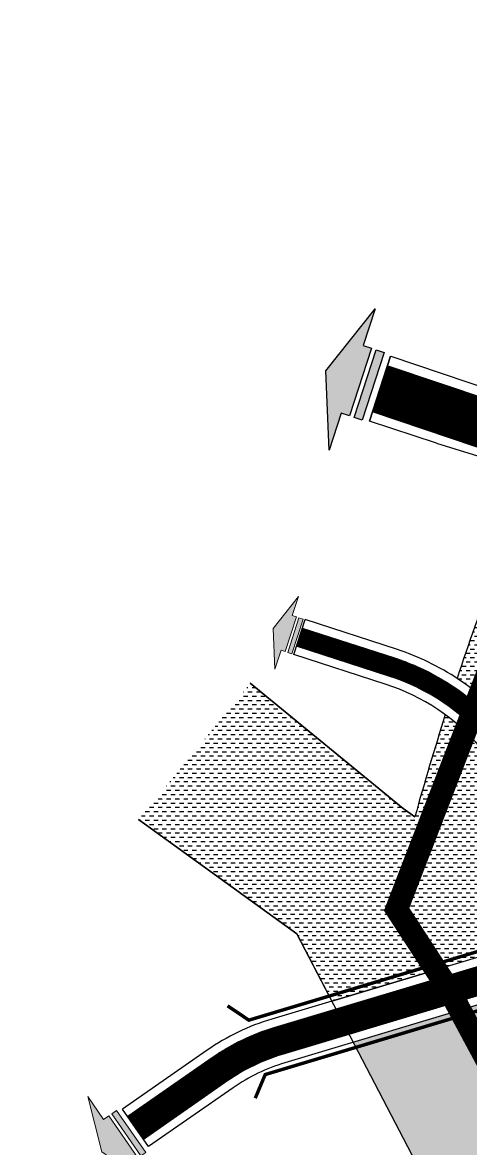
# Model space of a CAD drawing. Header units: metres. Extents: x 0 to 605536, y 0 to 1204694.
# Drawn here: x 599695 to 599891.3, y 1184447.3 to 1184940.8 of the extents above; entities that cross this region are included whole.
import ezdxf

# ---------------------------------------------------------------- set-up
doc = ezdxf.new("R2010")
doc.units = ezdxf.units.M
doc.header["$LTSCALE"] = 10
doc.header["$MEASUREMENT"] = 0
for name, pattern in [('CENTER2', [1.125, 0.75, -0.125, 0.125, -0.125]), ('DASHED', [0.75, 0.5, -0.25]), ('HIDDEN2', [0.1875, 0.125, -0.0625])]:
    doc.linetypes.add(name, pattern=pattern)
doc.layers.get('0').update_dxf_attribs({"lineweight": 0})
for name, color, linetype in [('DAT CAY XANH BV SONG RACH', 91, 'Continuous'), ('KICH THUOC', 7, 'Continuous'), ('LE DUONG', 6, 'Continuous'), ('MAT NUOC', 4, 'Continuous'), ('RANH QUY HOACH', 7, 'Continuous'), ('TIMDUONG', 252, 'HIDDEN2'), ('VIENSONG', 7, 'Continuous')]:
    doc.layers.add(name, color=color, linetype=linetype)
doc.layers.add('H- DUONG', color=8, linetype='Continuous', lineweight=5)
doc.layers.add('LONG DUONG', color=3, linetype='Continuous', lineweight=35)

# ---------------------------------------------------------------- blocks, each defined once
blk = doc.blocks.new('MUITEN')
h = blk.add_hatch(color=256)
h.paths.add_polyline_path([(445713.82, 1107969.48), (445704.37, 1107987.16), (445705.68, 1107977.46), (445703.53, 1107977.16), (445705.95, 1107959.33), (445708.11, 1107959.62), (445709.43, 1107949.91)])
h.paths.add_polyline_path([(445702.25, 1107976.99), (445700.17, 1107976.7), (445702.59, 1107958.87), (445704.67, 1107959.15)])
at = {"ltscale": 0.1}
for p, q in [((445705.68, 1107977.46), (445704.37, 1107987.16)), ((445704.37, 1107987.16), (445713.82, 1107969.48)), ((445700.17, 1107976.7), (445702.25, 1107976.99)), ((445702.59, 1107958.87), (445700.17, 1107976.7)), ((445702.25, 1107976.99), (445704.67, 1107959.15)), ((445703.53, 1107977.16), (445705.68, 1107977.46)), ((445705.95, 1107959.33), (445703.53, 1107977.16)), ((445713.82, 1107969.48), (445709.43, 1107949.91)), ((445708.11, 1107959.62), (445705.95, 1107959.33)), ((445709.43, 1107949.91), (445708.11, 1107959.62)), ((445704.67, 1107959.15), (445702.59, 1107958.87))]:
    blk.add_line(p, q, dxfattribs=at)

msp = doc.modelspace()

# ---------------------------------------------------------------- hatches: boundary and pattern name
at = {"layer": 'DAT CAY XANH BV SONG RACH'}
h = msp.add_hatch(dxfattribs=at)
h.set_pattern_fill('HEX', color=256, scale=15, angle=2.1523138, style=0)
edge = h.paths.add_edge_path()
edge.add_arc((600024.89, 1184484.38), 66, 193.7259, 193.87, ccw=False)
edge.add_line((599960.77, 1184468.72), (599948.4, 1184519.11))
edge.add_line((599948.4, 1184519.11), (599927.04, 1184512.7))
edge.add_line((599927.04, 1184512.7), (599948.63, 1184447.3))
edge.add_line((599948.63, 1184447.3), (599950.27, 1184404.49))
edge.add_line((599950.27, 1184404.49), (599943.44, 1184371.87))
edge.add_line((599943.44, 1184371.87), (599912.34, 1184318.5))
edge.add_line((599912.34, 1184318.5), (599878.05, 1184287.77))
edge.add_line((599878.05, 1184287.77), (599863.45, 1184270.45))
edge.add_line((599863.45, 1184270.45), (599843.23, 1184257.36))
edge.add_line((599843.23, 1184257.36), (599865.78, 1184255.14))
edge.add_line((599865.78, 1184255.14), (599898.64, 1184282))
edge.add_arc((599782.18, 1184424.45), 184, 309.2681, 373.87)
edge = h.paths.add_edge_path()
edge.add_arc((600300.65, 1184492.02), 408.97, 163.8806, 169.5548)
edge.add_line((599898.46, 1184566.17), (599900.67, 1184563.94))
edge.add_line((599900.67, 1184563.94), (599913.86, 1184544.24))
edge.add_line((599913.86, 1184544.24), (599938.95, 1184551.77))
edge.add_arc((599981.19, 1184410.97), 147, 106.157, 106.6975, ccw=False)
edge.add_arc((599891.68, 1184540.39), 50, 13.6163, 34.2872)
edge.add_line((599933, 1184568.56), (599921.24, 1184585.8))
edge.add_line((599921.24, 1184585.8), (599907.76, 1184605.57))
at = {"layer": 'MAT NUOC'}
h = msp.add_hatch(dxfattribs=at)
h.set_pattern_fill('DASH', color=256, scale=15, style=0)
h.paths.add_polyline_path([(599931.29, 1184739.51), (599919.07, 1184743.3, 0.018701), (599885.45, 1184653.38, -0.028248), (599895.23, 1184646.09)])
h = msp.add_hatch(dxfattribs=at)
h.set_pattern_fill('DASH', color=256, scale=15, style=0)
h.paths.add_polyline_path([(599861.86, 1184596.32), (599794.81, 1184651.25), (599745.88, 1184591.52), (599815.27, 1184541.48), (599830.63, 1184511.97), (599876.25, 1184525.65), (599858.97, 1184552.16), (599872.99, 1184588.48)])
h = msp.add_hatch(dxfattribs=at)
h.set_pattern_fill('DASH', color=256, scale=15, style=0)
h.paths.add_polyline_path([(599889.08, 1184630.16, 0.03111), (599880.29, 1184637.48, 0.009094), (599866.98, 1184592.72), (599872.99, 1184588.48)])
h = msp.add_hatch(dxfattribs=at)
h.set_pattern_fill('DASH', color=256, scale=15, style=0)
h.paths.add_polyline_path([(599907.76, 1184605.57), (599895.8, 1184623.11, 0.026478), (599889.08, 1184630.16), (599872.99, 1184588.48), (599884.05, 1184580.69), (599898.46, 1184566.17, -0.024763)])
h = msp.add_hatch(dxfattribs=at)
h.set_pattern_fill('DASH', color=256, scale=15, style=0)
h.paths.add_polyline_path([(599900.67, 1184563.94), (599884.05, 1184580.69), (599872.99, 1184588.48), (599858.97, 1184552.16), (599876.25, 1184525.65), (599917.93, 1184538.16)])
h = msp.add_hatch(dxfattribs=at)
h.set_pattern_fill('DASH', color=256, scale=15, style=0)
h.paths.add_polyline_path([(599950.27, 1184404.49), (599948.63, 1184447.3), (599924.85, 1184519.35), (599886.75, 1184507.92), (599898.81, 1184485.47), (599911.4, 1184450.42), (599916.16, 1184413.31), (599914.12, 1184390.84), (599909.69, 1184376.88), (599897.11, 1184359.86), (599874.99, 1184337.39), (599826.17, 1184294.34), (599777.48, 1184263.83), (599843.23, 1184257.36), (599863.45, 1184270.45), (599878.05, 1184287.77), (599912.34, 1184318.5), (599943.44, 1184371.87)])
h = msp.add_hatch(dxfattribs=at)
h.set_pattern_fill('DASH', color=256, scale=15, style=0)
h.paths.add_polyline_path([(599898.81, 1184485.47), (599886.75, 1184507.92), (599840.04, 1184493.91), (599881.83, 1184413.64), (599879.34, 1184391.13), (599787.37, 1184305.33), (599762.57, 1184290.62), (599715.64, 1184272.56), (599705.09, 1184242.49), (599700.99, 1184220.02), (599694.96, 1184166.15), (599701.36, 1184127.68), (599742.66, 1183936.33), (599747.03, 1183811.58), (599752.12, 1183718.05), (599763.49, 1183600.18), (599761.15, 1183579.7), (599798.69, 1183578.54), (599790.98, 1183735.42), (599783.65, 1183879.07), (599780.6, 1183982.89), (599748.61, 1184120.41), (599738.06, 1184176.23), (599741.8, 1184209.25), (599748.61, 1184236.14), (599764.26, 1184255.55), (599826.17, 1184294.34), (599874.99, 1184337.39), (599897.11, 1184359.86), (599909.69, 1184376.88), (599914.12, 1184390.84), (599916.16, 1184413.31), (599911.4, 1184450.42)])
h.paths.add_polyline_path([(599840.8, 1184312.91), (599907.3, 1184394.02), (599893.17, 1184405.6), (599826.67, 1184324.5)], flags=24)

# ---------------------------------------------------------------- linework, layer by layer
at = {"layer": 'H- DUONG', "linetype": 'DASHED', "ltscale": 5, "const_width": 21}
msp.add_lwpolyline([(599851.68, 1184780.34), (599896.46, 1184765.23), (599936.71, 1184753.56)], dxfattribs=at)
at = {"layer": 'H- DUONG', "linetype": 'DASHED', "ltscale": 3}
for points, const_width in [([(599892.17, 1184638.17, 0.102893), (599856.81, 1184658.37), (599816.35, 1184671.51)], 8), ([(599949.69, 1184547.38), (599948.01, 1184554.22, 0.08964), (599939.61, 1184573.06), (599902.17, 1184627.97, 0.035737), (599892.17, 1184638.17, 0.035737)], 8), ([(600815.86, 1184459.4), (600794.96, 1184461.46), (600555.7, 1184485.02), (600336.76, 1184506.58), (600142.7, 1184525.69), (600039.64, 1184535.84), (599993.92, 1184540.34, 0.097705), (599943.83, 1184535.48), (599881.92, 1184516.91)], 12), ([(599881.92, 1184516.91), (599807.08, 1184494.46, 0.079143), (599781.57, 1184482.16), (599744.53, 1184456.42)], 12)]:
    msp.add_lwpolyline(points, format="xyb", dxfattribs=dict(at, const_width=const_width))
at = {"layer": 'LE DUONG'}
for p, q in [((599856.31, 1184794.61), (599847.05, 1184766.07)), ((599876.41, 1184756.54), (599847.05, 1184766.07)), ((599876.41, 1184756.54), (599931.29, 1184739.51)), ((599813.88, 1184663.9), (599818.82, 1184679.12)), ((599854.34, 1184650.76), (599813.88, 1184663.9)), ((599946.71, 1184525.91), (599809.95, 1184484.88)), ((599787.28, 1184473.95), (599750.24, 1184448.21)), ((599750.24, 1184448.21), (599738.83, 1184464.63))]:
    msp.add_line(p, q, dxfattribs=at)
for points in [[(599847.05, 1184766.07), (599856.31, 1184794.61)], [(599856.48, 1184794.55), (599900.95, 1184779.54), (599916.92, 1184774.91)], [(599889.08, 1184630.16), (599872.99, 1184588.48)]]:
    msp.add_lwpolyline(points, dxfattribs=at)
for points in [[(599869.42, 1184662.12, 0.025131), (599859.28, 1184665.98), (599818.82, 1184679.12)], [(600040.62, 1184545.79), (599994.9, 1184550.29, 0.097705), (599940.96, 1184545.06), (599804.2, 1184504.04, 0.079143), (599775.87, 1184490.37), (599738.83, 1184464.63)]]:
    msp.add_lwpolyline(points, format="xyb", dxfattribs=at)
for centre, radius, start, end in [((599825.93, 1184563.26), 108, 50.0842, 66.2555), ((599825.93, 1184563.26), 92, 40.586, 72.014), ((599832.93, 1184408.26), 80, 106.6975, 124.7979)]:
    msp.add_arc(centre, radius, start, end, dxfattribs=at)
at = {"layer": 'LONG DUONG', "color": 7}
for p, q in [((599942.11, 1184541.23), (599805.35, 1184500.21)), ((599778.15, 1184487.09), (599741.11, 1184461.35))]:
    msp.add_line(p, q, dxfattribs=at)
for points in [[(599855.04, 1184790.29), (599899.6, 1184775.25), (599919.51, 1184769.48)], [(599815.11, 1184667.7), (599855.57, 1184654.57)]]:
    msp.add_lwpolyline(points, dxfattribs=at)
for points in [[(599848.32, 1184770.39), (599893.32, 1184755.2), (599959.71, 1184735.96, -0.439695), (599967.56, 1184720.11), (599931.2, 1184625.9, -0.604475), (599910.09, 1184623.46), (599905.35, 1184630.4)], [(599867.81, 1184658.45, 0.025131), (599858.04, 1184662.17), (599817.58, 1184675.31)], [(599898.98, 1184625.54, 0.138587), (599855.57, 1184654.57)], [(599911.61, 1184250.63), (600095.74, 1184232.49, 0.414214), (600108.86, 1184243.26), (600134.96, 1184508.37, 0.414214), (600124.19, 1184521.48), (599993.34, 1184534.37, 0.097705), (599945.56, 1184529.74), (599808.8, 1184488.71, 0.079143), (599785, 1184477.23), (599747.96, 1184451.49)]]:
    msp.add_lwpolyline(points, format="xyb", dxfattribs=at)
for centre, radius, start, end in [((599825.93, 1184563.26), 104, 40.2112, 66.2555), ((599832.93, 1184408.26), 96, 106.6975, 124.7979)]:
    msp.add_arc(centre, radius, start, end, dxfattribs=at)
at = {"layer": 'MAT NUOC'}
for points in [[(599919.07, 1184743.3, 0.018701), (599885.45, 1184653.38)], [(599880.29, 1184637.48, 0.009094), (599866.98, 1184592.72, 0.009094)]]:
    msp.add_lwpolyline(points, format="xyb", dxfattribs=at)
for points in [[(599794.81, 1184651.25), (599861.86, 1184596.32), (599866.98, 1184592.72)], [(599866.98, 1184592.72), (599861.86, 1184596.32), (599794.81, 1184651.25)], [(599761.15, 1183579.7), (599763.49, 1183600.18), (599752.12, 1183718.05), (599747.03, 1183811.58), (599742.66, 1183936.33), (599701.36, 1184127.68), (599694.96, 1184166.15), (599700.99, 1184220.02), (599705.09, 1184242.49), (599715.64, 1184272.56), (599762.57, 1184290.62), (599787.37, 1184305.33), (599879.34, 1184391.13), (599881.83, 1184413.64), (599815.27, 1184541.48), (599745.88, 1184591.52)], [(599761.15, 1183579.7), (599763.49, 1183600.18), (599752.12, 1183718.05), (599747.03, 1183811.58), (599742.66, 1183936.33), (599701.36, 1184127.68), (599694.96, 1184166.15), (599700.99, 1184220.02), (599705.09, 1184242.49), (599715.64, 1184272.56), (599762.57, 1184290.62), (599787.37, 1184305.33), (599879.34, 1184391.13), (599881.83, 1184413.64), (599815.27, 1184541.48), (599745.88, 1184591.52)], [(599745.88, 1184591.52), (599815.27, 1184541.48), (599830.63, 1184511.97), (599876.25, 1184525.65)], [(599872.99, 1184588.48), (599869.06, 1184591.25)]]:
    msp.add_lwpolyline(points, dxfattribs=at)
at = {"layer": 'RANH QUY HOACH', "linetype": 'DASHED', "ltscale": 4, "const_width": 10}
msp.add_lwpolyline([(600621.13, 1185245.58), (600551.48, 1185232.22), (600442.79, 1185222.68), (600376.56, 1185215.44), (600315.88, 1185187.88), (600231.32, 1185163.79), (600202.19, 1185160), (600105.31, 1185167.08), (600097.33, 1185169.69), (599858.97, 1184552.16), (599881.8, 1184517.13), (599898.81, 1184485.47), (599911.4, 1184450.42), (599916.16, 1184413.31)], dxfattribs=at)
at = {"layer": 'TIMDUONG', "linetype": 'CENTER2'}
for points in [[(599851.68, 1184780.34), (599896.46, 1184765.23), (600006.75, 1184733.25, 0.04603), (600045.54, 1184725.79), (600161.28, 1184714.39), (600813.55, 1184650.16), (601063.43, 1184625.55)], [(599949.69, 1184547.38), (599948.01, 1184554.22, 0.08964), (599939.61, 1184573.06), (599902.17, 1184627.97, 0.139141), (599856.81, 1184658.37), (599816.35, 1184671.51)], [(600815.86, 1184459.4), (600794.96, 1184461.46), (600555.7, 1184485.02), (600336.76, 1184506.58), (600142.7, 1184525.69), (600039.64, 1184535.84), (599993.92, 1184540.34, 0.097705), (599943.83, 1184535.48), (599881.92, 1184516.91), (599807.08, 1184494.46, 0.079143), (599781.57, 1184482.16), (599744.53, 1184456.42)]]:
    msp.add_lwpolyline(points, format="xyb", dxfattribs=at)
at = {"layer": 'VIENSONG', "const_width": 1.5, "flags": 128}
for points in [[(599784.83, 1184509.85), (599794.2, 1184503.59), (599964.86, 1184554.78), (599970.77, 1184564.34)], [(599796.98, 1184469.37), (599801.35, 1184479.75), (599972.01, 1184530.94), (599982.2, 1184526.22)]]:
    msp.add_lwpolyline(points, dxfattribs=at)

# ---------------------------------------------------------------- block references
at = {"lineweight": 0}
for p, xscale, yscale, zscale, rotation in [((1384240.97, 1899922.9), 0.8888888890617279, 0.8888888890617279, 0.8888888890617279, 154.2724418542129), ((466348.28, 2666581.53), 1.246064602370364, 1.246064602370364, 1.246064602370364, 207.0562840174522)]:
    msp.add_blockref('MUITEN', p, dxfattribs=dict(at, xscale=xscale, yscale=yscale, zscale=zscale, rotation=rotation))
at = {"layer": 'KICH THUOC', "lineweight": 0, "xscale": 1.731492546380928, "yscale": 1.731492546380928, "zscale": 1.731492546380928, "rotation": 154.2724418584399}
msp.add_blockref('MUITEN', (2127853.95, 2578039.88), dxfattribs=at)

doc.saveas('drawing.dxf')
